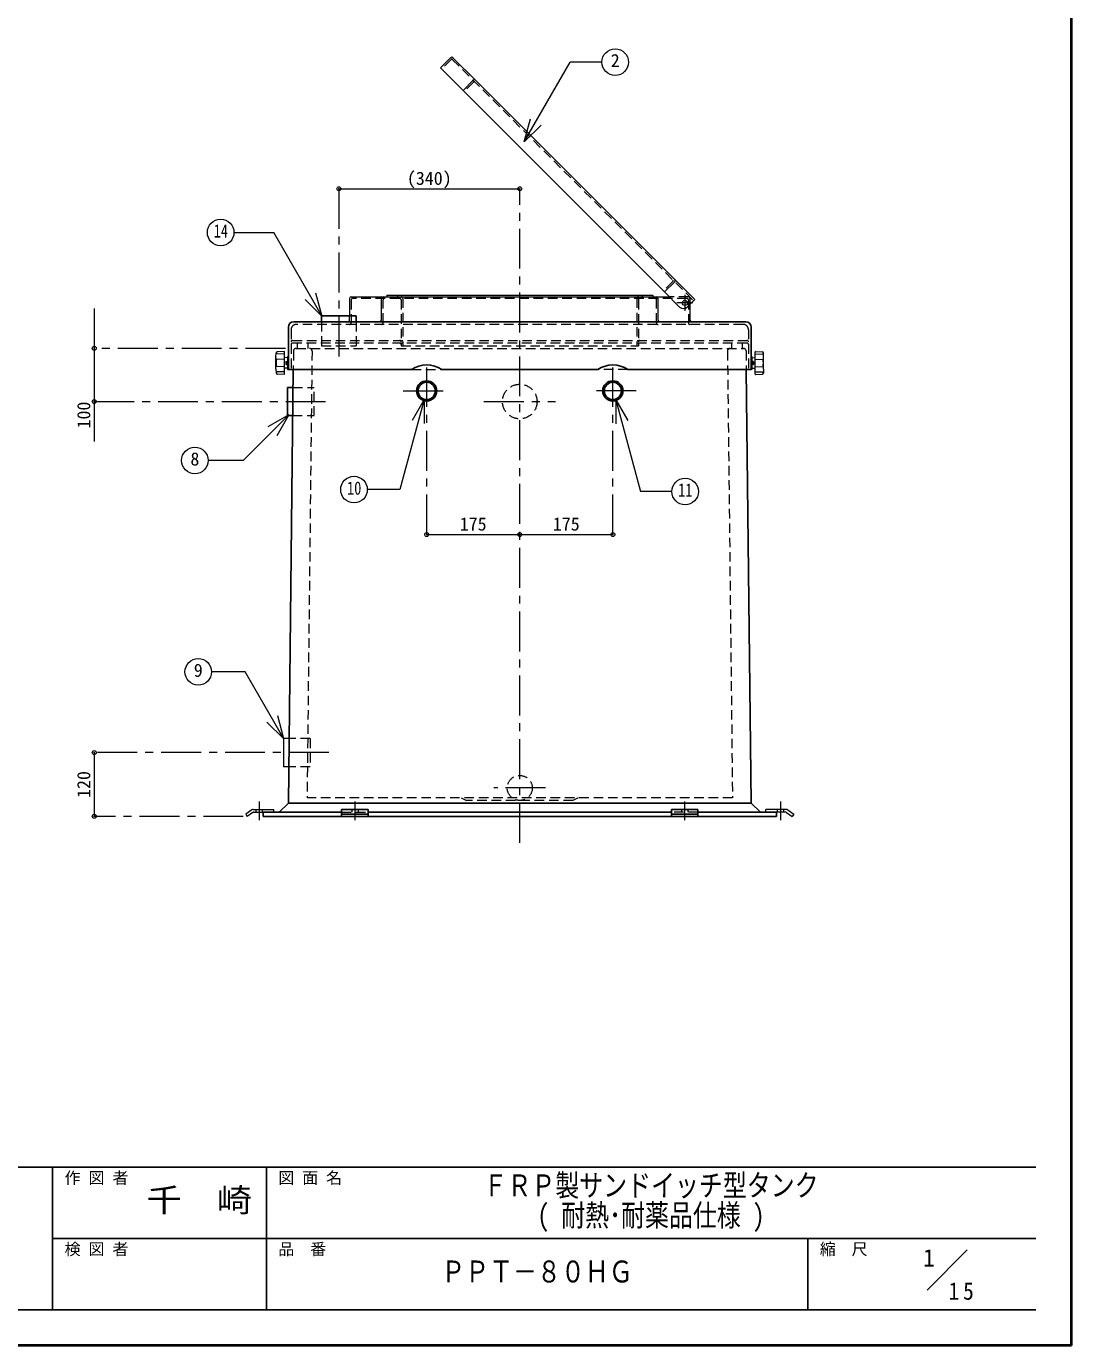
# Model space of a CAD drawing. Units: millimetres at full size, sheet at 1:15. Extents: x -3127 to 2948, y -2102 to 2112.
# Drawn here: x 983 to 2948, y -2102 to 378 of the extents above; entities that cross this region are included whole.
import ezdxf
from ezdxf.enums import TextEntityAlignment as Align

# ---------------------------------------------------------------- set-up
doc = ezdxf.new("R2010")
doc.units = ezdxf.units.MM
doc.header["$LTSCALE"] = 15
doc.header["$PDMODE"] = 32
doc.header["$PDSIZE"] = 7.5
doc.linetypes.add('CHAIN1', pattern=[8, 5, -1, 1, -1])
doc.linetypes.add('DASHED1', pattern=[1.8, 1.2, -0.6])
doc.layers.add('0-0_ﾚｲﾔ1', color=7, linetype='Continuous', lineweight=18)
doc.styles.add('ＭＳ ゴシック', font='')
doc.styles.get('ＭＳ ゴシック').set_extended_font_data('MS Gothic')

msp = doc.modelspace()

# ---------------------------------------------------------------- linework, layer by layer
at = {"layer": '0-0_ﾚｲﾔ1', "color": 1, "lineweight": 40}
for q in [(2948.42, 2112.5), (-3126.58, -2102.5)]:
    msp.add_line((2948.42, -2102.5), q, dxfattribs=at)
at = {"layer": '0-0_ﾚｲﾔ1', "color": 4, "lineweight": 9}
for p, q in [((1780.89, 319.04), (1761.8, 299.95)), ((1804.23, 257.52), (1761.8, 299.95)), ((1827.56, 276.61), (1785.14, 319.04)), ((1570.92, 72.5), (1910.92, 72.5)), ((2202.33, -98.15), (2239.81, -135.63)), ((2211.52, -149.77), (2183.24, -121.49)), ((1590.92, -133.5), (1590.92, -166.5)), ((1593.92, -130.5), (1653.92, -130.5)), ((2167.92, -130.5), (2192.24, -130.5)), ((2225.66, -149.77), (2239.81, -135.63)), ((2230.92, -144.52), (2230.92, -174.5)), ((1110.92, -152.5), (1110.92, -402.5)), ((1735.92, -577.5), (1910.92, -577.5)), ((1910.92, -577.5), (2085.92, -577.5)), ((1110.92, -987.5), (1110.92, -1107.5))]:
    msp.add_line(p, q, dxfattribs=at)
at = {"layer": '0-0_ﾚｲﾔ1', "color": 4, "linetype": 'DASHED1', "lineweight": 9}
for p, q in [((1781.95, 315.86), (1763.92, 297.83)), ((1784.08, 315.86), (2237.68, -137.75)), ((1824.38, 273.43), (1806.35, 255.4)), ((2199.15, -101.34), (2181.12, -119.37)), ((1593.92, -136.5), (1593.92, -179.5)), ((2224.92, -133.5), (1596.92, -133.5)), ((1653.92, -179.5), (1653.92, -136.5)), ((1680.92, -127.5), (1680.92, -130.5)), ((1687.92, -136.5), (1687.92, -222.5)), ((1690.92, -133.5), (1690.92, -222.5)), ((2130.92, -133.5), (2130.92, -222.5)), ((2133.92, -136.5), (2133.92, -222.5)), ((2140.92, -127.5), (2140.92, -130.5)), ((2167.92, -179.5), (2167.92, -136.5)), ((2227.92, -130.5), (2192.24, -130.5)), ((2227.92, -136.5), (2227.92, -179.5)), ((2230.92, -133.5), (2230.92, -144.52)), ((1590.92, -174.5), (1590.92, -166.5)), ((1512.73, -217.5), (1512.73, -227.5)), ((1687.92, -222.5), (2133.92, -222.5)), ((2309.11, -217.5), (2309.11, -227.5)), ((1707.62, -267.5), (1764.22, -267.5)), ((2114.22, -267.5), (2057.62, -267.5)), ((1516.92, -961), (1477.22, -961)), ((1516.92, -961), (1516.92, -1014)), ((1516.92, -1014), (1476.62, -1014)), ((1800.92, -1072.5), (1810.92, -1077.5)), ((1414.92, -1094.5), (1414.92, -1099.5)), ((1426.92, -1094.5), (1426.92, -1099.5)), ((2394.92, -1094.5), (2394.92, -1099.5)), ((2406.92, -1094.5), (2406.92, -1099.5))]:
    msp.add_line(p, q, dxfattribs=at)
at = {"layer": '0-0_ﾚｲﾔ1'}
for p, q in [((1919.26, 160.5), (2005.99, 310.71)), ((2065.43, 310.71), (2005.99, 310.71)), ((1827.56, 276.61), (2202.33, -98.15)), ((1919.26, 160.5), (1930.91, 203.97)), ((1919.26, 160.5), (1951.08, 192.32)), ((1373.63, -9.63), (1448.27, -9.63)), ((1539.42, -167.5), (1448.27, -9.63)), ((2202.33, -102.4), (2183.24, -121.49)), ((1539.42, -167.5), (1507.6, -135.68)), ((1539.42, -167.5), (1527.78, -124.03)), ((1650.92, -174.5), (1650.92, -133.5)), ((1653.92, -130.5), (2167.92, -130.5)), ((1660.92, -127.5), (2160.92, -127.5)), ((1660.92, -127.5), (1660.92, -130.5)), ((2160.92, -127.5), (2160.92, -130.5)), ((2170.92, -174.5), (2170.92, -133.5)), ((1452.42, -266.23), (1452.42, -243.76)), ((1452.44, -243.23), (1452.82, -235.85)), ((1468.42, -238.06), (1453.87, -238.55)), ((1468.42, -248.14), (1453.87, -247.66)), ((1467.91, -233.53), (1454.76, -233.96)), ((1468.42, -275.96), (1468.42, -234.03)), ((1473.96, -245.46), (1468.42, -245)), ((1474.42, -242.5), (1475.92, -242.5)), ((2347.42, -242.5), (2345.92, -242.5)), ((2347.88, -245.46), (2353.42, -245)), ((2353.42, -275.96), (2353.42, -234.03)), ((2353.42, -238.06), (2367.97, -238.55)), ((2353.42, -248.14), (2367.97, -247.66)), ((2353.94, -233.53), (2367.09, -233.96)), ((2369.41, -243.23), (2369.02, -235.85)), ((2369.42, -266.23), (2369.42, -243.76)), ((1452.44, -266.76), (1452.82, -274.14)), ((1468.42, -261.85), (1453.87, -262.33)), ((1468.42, -271.93), (1453.87, -271.45)), ((1473.96, -264.53), (1468.42, -265)), ((1471.17, -252.65), (1471.17, -257.34)), ((1471.8, -252), (1474.42, -252)), ((1471.8, -255), (1474.42, -255)), ((1471.8, -258), (1474.42, -258)), ((2350.05, -252), (2347.42, -252)), ((2350.05, -255), (2347.42, -255)), ((2350.05, -258), (2347.42, -258)), ((2347.88, -264.53), (2353.42, -265)), ((2350.67, -252.65), (2350.67, -257.34)), ((2353.42, -261.85), (2367.97, -262.33)), ((2353.42, -271.93), (2367.97, -271.45)), ((2369.41, -266.76), (2369.02, -274.14)), ((1467.91, -276.46), (1454.76, -276.03)), ((2353.94, -276.46), (2367.09, -276.03)), ((1731.01, -323.95), (1708.51, -362.92)), ((1731.01, -323.95), (1731.01, -368.95)), ((2091.42, -324.18), (2091.42, -369.18)), ((2091.42, -324.18), (2113.92, -363.15)), ((2091.42, -324.18), (2137.64, -496.71)), ((1476.54, -352.75), (1437.57, -375.25)), ((1476.54, -352.75), (1454.04, -391.72)), ((2196.74, -496.71), (2137.64, -496.71)), ((1467.46, -961.95), (1435.64, -930.13)), ((1467.46, -961.95), (1455.81, -918.49)), ((1476.62, -1014), (1466.92, -1014)), ((1407.13, -1095.39), (1395.63, -1103.39)), ((1395.63, -1103.39), (1398.48, -1107.5)), ((1409.35, -1099.94), (1398.48, -1107.5)), ((1409.99, -1094.5), (1448.42, -1094.5)), ((1410.77, -1099.5), (1428.42, -1099.5)), ((1448.42, -1099.5), (1448.42, -1094.5)), ((2373.42, -1099.5), (2373.42, -1094.5)), ((2411.85, -1094.5), (2373.42, -1094.5)), ((2411.07, -1099.5), (2393.42, -1099.5)), ((2412.5, -1099.94), (2423.36, -1107.5)), ((2414.71, -1095.39), (2426.21, -1103.39)), ((2426.21, -1103.39), (2423.36, -1107.5)), ((2676.59, -1998.26), (2752.35, -1922.5))]:
    msp.add_line(p, q, dxfattribs=at)
at = {"layer": '0-0_ﾚｲﾔ1', "color": 4, "linetype": 'CHAIN1', "lineweight": 9}
for p, q in [((1570.92, 72.5), (1570.92, -257.5)), ((1910.92, -1157.5), (1910.92, 72.5)), ((2236.42, -142), (2206.42, -142)), ((2221.42, -127), (2221.42, -157)), ((1470.42, -227.5), (1110.92, -227.5)), ((1735.92, -577.5), (1735.92, -263.5)), ((2085.92, -577.5), (2085.92, -263.5)), ((1691.92, -307.5), (1779.92, -307.5)), ((2129.92, -307.5), (2041.92, -307.5)), ((1110.92, -327.5), (1559.37, -327.5)), ((1843.42, -327.5), (1978.42, -327.5)), ((1551.92, -987.5), (1109.42, -987.5)), ((1959.42, -1054), (1862.42, -1054)), ((1420.92, -1079.5), (1420.92, -1114.5)), ((1600.92, -1079.5), (1600.92, -1114.5)), ((2220.92, -1079.5), (2220.92, -1114.5)), ((2400.92, -1079.5), (2400.92, -1114.5)), ((1391.21, -1107.5), (1110.92, -1107.5))]:
    msp.add_line(p, q, dxfattribs=at)
at = {"layer": '0-0_ﾚｲﾔ1', "color": 5, "lineweight": 25}
for p, q in [((1538.42, -166.5), (1603.42, -166.5)), ((1538.42, -177.5), (1538.42, -166.5)), ((1603.42, -177.5), (1603.42, -166.5)), ((1475.92, -187.5), (1475.92, -267.5)), ((2335.92, -177.5), (1485.92, -177.5)), ((2345.92, -187.5), (2345.92, -267.5)), ((1485.04, -267.5), (1475.85, -1082.5)), ((1707.62, -267.5), (1475.92, -267.5)), ((2057.62, -267.5), (1764.22, -267.5)), ((2345.92, -267.5), (2114.22, -267.5)), ((2345.99, -1082.5), (2336.8, -267.5)), ((1474.37, -301), (1484.67, -301)), ((1474.37, -354), (1474.37, -301)), ((1474.37, -354), (1484.07, -354)), ((1475.92, -1082.5), (1458.48, -1099.5)), ((1475.85, -1082.5), (2345.99, -1082.5)), ((2345.92, -1082.5), (2363.36, -1099.5)), ((1428.42, -1099.5), (1575.92, -1099.5)), ((1428.42, -1107.5), (1428.42, -1099.5)), ((1428.42, -1107.5), (2393.42, -1107.5)), ((1575.92, -1094.5), (1575.92, -1107.5)), ((1575.92, -1094.5), (1625.92, -1094.5)), ((1575.92, -1103.39), (1625.92, -1103.39)), ((1625.92, -1094.5), (1625.92, -1107.5)), ((1625.92, -1099.5), (2195.92, -1099.5)), ((2195.92, -1094.5), (2195.92, -1107.5)), ((2245.92, -1094.5), (2195.92, -1094.5)), ((2245.92, -1103.39), (2195.92, -1103.39)), ((2245.92, -1094.5), (2245.92, -1107.5)), ((2393.42, -1099.5), (2245.92, -1099.5)), ((2393.42, -1107.5), (2393.42, -1099.5))]:
    msp.add_line(p, q, dxfattribs=at)
at = {"layer": '0-0_ﾚｲﾔ1', "linetype": 'DASHED1'}
for p, q in [((1480.92, -192.5), (1480.92, -267.5)), ((2330.92, -182.5), (1490.92, -182.5)), ((1538.42, -177.5), (1538.42, -222.5)), ((1603.42, -177.5), (1603.42, -222.5)), ((2340.92, -192.5), (2340.92, -267.5)), ((1483.92, -212.5), (2337.92, -212.5)), ((2337.92, -217.5), (1483.92, -217.5)), ((1492.73, -217.5), (1492.73, -227.5)), ((1538.42, -222.5), (1603.42, -222.5)), ((2329.11, -217.5), (2329.11, -227.5)), ((1485.44, -232.44), (1485.04, -267.5)), ((1490.44, -227.5), (2331.4, -227.5)), ((1520.44, -232.55), (1510.96, -1072.5)), ((2301.4, -232.55), (2310.88, -1072.5)), ((2336.4, -232.44), (2336.8, -267.5)), ((1484.67, -301), (1524.37, -301)), ((1524.37, -354), (1524.37, -301)), ((1484.07, -354), (1524.37, -354)), ((2310.88, -1072.5), (1510.96, -1072.5)), ((1575.92, -1099.5), (1625.92, -1099.5)), ((1594.92, -1094.5), (1594.92, -1099.5)), ((1606.92, -1094.5), (1606.92, -1099.5)), ((2245.92, -1099.5), (2195.92, -1099.5)), ((2214.92, -1094.5), (2214.92, -1099.5)), ((2226.92, -1094.5), (2226.92, -1099.5))]:
    msp.add_line(p, q, dxfattribs=at)
at = {"layer": '0-0_ﾚｲﾔ1', "color": 6, "lineweight": 25}
for p, q in [((-89.08, -1767.14), (2880.92, -1767.14)), ((1032.71, -2035), (1032.71, -1767.14)), ((1434.49, -2035), (1434.49, -1767.14)), ((1032.71, -1901.07), (2880.92, -1901.07)), ((2452.35, -2035), (2452.35, -1901.07)), ((2880.92, -2035), (-89.08, -2035))]:
    msp.add_line(p, q, dxfattribs=at)
at = {"layer": '0-0_ﾚｲﾔ1'}
for points in [[(1823.32, 276.61), (1804.23, 257.52), (2183.24, -121.49)], [(1474.42, -242.5), (1474.42, -267.5), (1475.92, -267.5)], [(2347.42, -242.5), (2347.42, -267.5), (2345.92, -267.5)], [(1731.01, -323.95), (1685.69, -493.08), (1624.3, -493.08)], [(1476.54, -352.75), (1390.99, -438.29), (1325.19, -438.29)], [(1467.46, -961.95), (1394.58, -835.73), (1331.55, -835.73)], [(1477.22, -961), (1466.92, -961), (1466.92, -1014)]]:
    msp.add_lwpolyline(points, dxfattribs=at)
at = {"layer": '0-0_ﾚｲﾔ1', "color": 4, "linetype": 'DASHED1', "lineweight": 9}
msp.add_lwpolyline([(2020.92, -1072.5), (2010.92, -1077.5), (1810.92, -1077.5)], dxfattribs=at)
at = {"layer": '0-0_ﾚｲﾔ1'}
for centre in [(2090.43, 310.71), (1348.63, -9.63), (1300.19, -438.29), (1599.3, -493.08), (2221.74, -496.71), (1306.55, -835.73)]:
    msp.add_circle(centre, 25, dxfattribs=at)
at = {"layer": '0-0_ﾚｲﾔ1', "color": 4, "lineweight": 9}
msp.add_circle((2221.42, -142), 5, dxfattribs=at)
at = {"layer": '0-0_ﾚｲﾔ1', "color": 5, "lineweight": 25}
for centre, radius in [((1735.92, -307.5), 19), ((1735.92, -307.5), 16.2), ((2085.92, -307.5), 19), ((2085.92, -307.5), 16.2)]:
    msp.add_circle(centre, radius, dxfattribs=at)
at = {"layer": '0-0_ﾚｲﾔ1', "color": 4, "linetype": 'DASHED1', "lineweight": 9}
for centre, radius in [((1910.92, -327.5), 32.5), ((1910.92, -1054), 23.5)]:
    msp.add_circle(centre, radius, dxfattribs=at)
at = {"layer": '0-0_ﾚｲﾔ1', "color": 4, "lineweight": 9}
for centre, radius, start, end in [((1783.02, 316.92), 3, 45, 135), ((1593.92, -133.5), 3, 90, 180), ((2218.59, -142.7), 10, 225, 315), ((1587.92, -174.5), 3, 270, 279.59407), ((2233.92, -174.5), 3, 180, 270)]:
    msp.add_arc(centre, radius, start, end, dxfattribs=at)
at = {"layer": '0-0_ﾚｲﾔ1', "color": 4, "linetype": 'DASHED1', "lineweight": 9}
for centre, radius, start, end in [((1783.02, 314.8), 1.5, 45, 135), ((1825.44, 272.37), 1.5, 45, 135), ((2198.09, -100.28), 1.5, 315, 45), ((1596.92, -136.5), 3, 90, 180), ((1656.92, -136.5), 3, 90, 180), ((1684.92, -136.5), 3, 0, 90), ((1687.92, -133.5), 3, 0, 90), ((2133.92, -133.5), 3, 90, 180), ((2136.92, -136.5), 3, 90, 180), ((2164.92, -136.5), 3, 0, 90), ((2224.92, -136.5), 3, 0, 90), ((2227.92, -133.5), 3, 0, 90), ((1587.92, -174.5), 3, 279.59407, 0), ((1590.92, -179.5), 3, 270, 0), ((1650.92, -179.5), 3, 270, 0), ((2170.92, -179.5), 3, 180, 270), ((2230.92, -179.5), 3, 180, 270), ((1684.92, -215.5), 3, 0, 90), ((1684.92, -220.5), 3, 0, 90), ((2136.92, -215.5), 3, 90, 180), ((2136.92, -220.5), 3, 90, 180)]:
    msp.add_arc(centre, radius, start, end, dxfattribs=at)
at = {"layer": '0-0_ﾚｲﾔ1'}
for centre, radius, start, end in [((1825.44, 274.49), 3, 45, 135), ((2200.21, -100.28), 3, 315, 45), ((1653.92, -133.5), 3, 90, 180), ((2167.92, -133.5), 3, 0, 90), ((1647.92, -174.5), 3, 270, 0), ((2173.92, -174.5), 3, 180, 270), ((1462.42, -243.76), 10, 176.98087, 180), ((1454.82, -235.96), 2, 91.84585, 176.98087), ((1453.86, -248.16), 0.5, 88.09085, 172.70127), ((1455.49, -235.49), 2.07, 141.26695, 176.97243), ((1463.38, -235.57), 9.96, 178.90936, 197.37998), ((1467.92, -234.03), 0.5, 0, 91.84585), ((1473.92, -245.96), 0.5, 0, 85.23636), ((2347.92, -245.96), 0.5, 94.76364, 180), ((2353.92, -234.03), 0.5, 88.15415, 180), ((2367.02, -235.96), 2, 3.01913, 88.15415), ((2358.46, -235.57), 9.96, 342.62002, 1.09064), ((2366.35, -235.49), 2.07, 3.02757, 38.73305), ((2367.99, -248.16), 0.5, 7.29873, 91.90915), ((2359.42, -243.76), 10, 0, 3.01913), ((1462.42, -266.23), 10, 180, 183.01913), ((1507.26, -255), 54.34, 172.70127, 187.29873), ((1453.86, -261.83), 0.5, 187.29873, 271.90915), ((1463.38, -274.42), 9.96, 162.62002, 181.09064), ((1472.74, -253.52), 1.79, 121.62812, 150.75937), ((1473.28, -253.5), 2.11, 134.62454, 225.37546), ((1473.28, -256.5), 2.11, 134.62454, 225.37546), ((1472.74, -256.47), 1.79, 209.24063, 238.37188), ((1473.92, -264.04), 0.5, 274.76364, 0), ((2347.92, -264.04), 0.5, 180, 265.23636), ((2349.1, -253.52), 1.79, 29.24063, 58.37188), ((2349.1, -256.47), 1.79, 301.62812, 330.75937), ((2348.57, -253.5), 2.11, 314.62454, 45.37546), ((2348.57, -256.5), 2.11, 314.62454, 45.37546), ((2358.46, -274.42), 9.96, 358.90936, 17.37998), ((2367.99, -261.83), 0.5, 268.09085, 352.70127), ((2314.58, -255), 54.34, 352.70127, 7.29873), ((2359.42, -266.23), 10, 356.98087, 0), ((1454.82, -274.04), 2, 183.01913, 268.15415), ((1455.49, -274.5), 2.07, 183.02757, 218.73305), ((1467.92, -275.96), 0.5, 268.15415, 0), ((2353.92, -275.96), 0.5, 180, 271.84585), ((2367.02, -274.04), 2, 271.84585, 356.98087), ((2366.35, -274.5), 2.07, 321.26695, 356.97243), ((1409.99, -1099.5), 5, 90, 124.8085), ((1410.77, -1102), 2.5, 90, 124.8085), ((2411.07, -1102), 2.5, 55.1915, 90), ((2411.85, -1099.5), 5, 55.1915, 90)]:
    msp.add_arc(centre, radius, start, end, dxfattribs=at)
at = {"layer": '0-0_ﾚｲﾔ1', "color": 5, "lineweight": 25}
for centre, radius, start, end in [((1485.92, -187.5), 10, 90, 180), ((2335.92, -187.5), 10, 0, 90), ((1735.92, -307.5), 49, 54.71874, 125.28126), ((2085.92, -307.5), 49, 54.71874, 125.28126)]:
    msp.add_arc(centre, radius, start, end, dxfattribs=at)
at = {"layer": '0-0_ﾚｲﾔ1', "linetype": 'DASHED1'}
for centre, radius, start, end in [((1490.92, -192.5), 10, 90, 180), ((2330.92, -192.5), 10, 0, 90), ((1483.92, -215.5), 3, 90, 180), ((1483.92, -220.5), 3, 90, 180), ((2337.92, -215.5), 3, 0, 90), ((2337.92, -220.5), 3, 0, 90), ((1490.44, -232.5), 5, 90, 179.35347), ((1515.44, -232.5), 5, 359.35347, 90), ((2306.4, -232.5), 5, 90, 180.64653), ((2331.4, -232.5), 5, 0.64653, 90)]:
    msp.add_arc(centre, radius, start, end, dxfattribs=at)
at = {"layer": '0-0_ﾚｲﾔ1', "color": 1}
for p in [(1570.92, 72.5), (1910.92, 72.5), (1110.92, -227.5), (1110.92, -327.5), (1735.92, -577.5), (1910.92, -577.5), (2085.92, -577.5), (1110.92, -987.5), (1110.92, -1107.5)]:
    msp.add_point(p, dxfattribs=at)

# ---------------------------------------------------------------- texts
at = {"layer": '0-0_ﾚｲﾔ1', "style": 'ＭＳ ゴシック'}
for s, height, p in [('2', 24.74, (2081.99, 293.84)), ('(340)', 24.74, (1698.73, 72.5)), ('8', 24.74, (1291.75, -455.17)), ('175', 24.74, (1798.11, -577.5)), ('175', 24.74, (1973.11, -577.5)), ('9', 24.74, (1298.11, -852.6)), ('作 図 者', 21.99, (1055.21, -1804.64)), ('図 面 名', 21.99, (1456.99, -1804.64)), ('検 図 者', 21.99, (1055.21, -1938.57)), ('品\u3000番', 21.99, (1456.99, -1938.57)), ('縮\u3000尺', 21.99, (2474.85, -1938.57)), ('1', 32.99, (2668.97, -1963.78))]:
    msp.add_text(s, height=height, dxfattribs=at).set_placement(p, align=Align.BOTTOM_LEFT)
for s, height, width, p in [('14', 24.74, 0.8, (1335.51, -26.5)), ('10', 24.74, 0.8, (1586.18, -509.96)), ('11', 24.74, 0.8, (2208.61, -513.58)), ('ＦＲＰ製サンドイッチ型タンク', 41.24, 0.8, (1842.71, -1834.1)), ('千\u3000崎', 43.99, 1.1, (1209.49, -1864.1)), ('( 耐熱･耐薬品仕様 )', 41.24, 0.8, (1943.96, -1890.35)), ('ＰＰＴ－８０ＨＧ', 41.24, 0.8, (1763.42, -1996.16))]:
    msp.add_text(s, height=height, dxfattribs=dict(at, width=width)).set_placement(p, align=Align.BOTTOM_LEFT)
for s, p in [('100', (1110.92, -378.12)), ('120', (1110.92, -1072.81))]:
    msp.add_text(s, height=24.74, rotation=90, dxfattribs=at).set_placement(p, align=Align.BOTTOM_LEFT)
at = {"layer": '0-0_ﾚｲﾔ1', "insert": (2716.92, -2016.85), "char_height": 32.99, "attachment_point": 7, "style": 'ＭＳ ゴシック'}
msp.add_mtext('\\T1.36;\\W0.9;15', dxfattribs=at)

doc.saveas('drawing.dxf')
